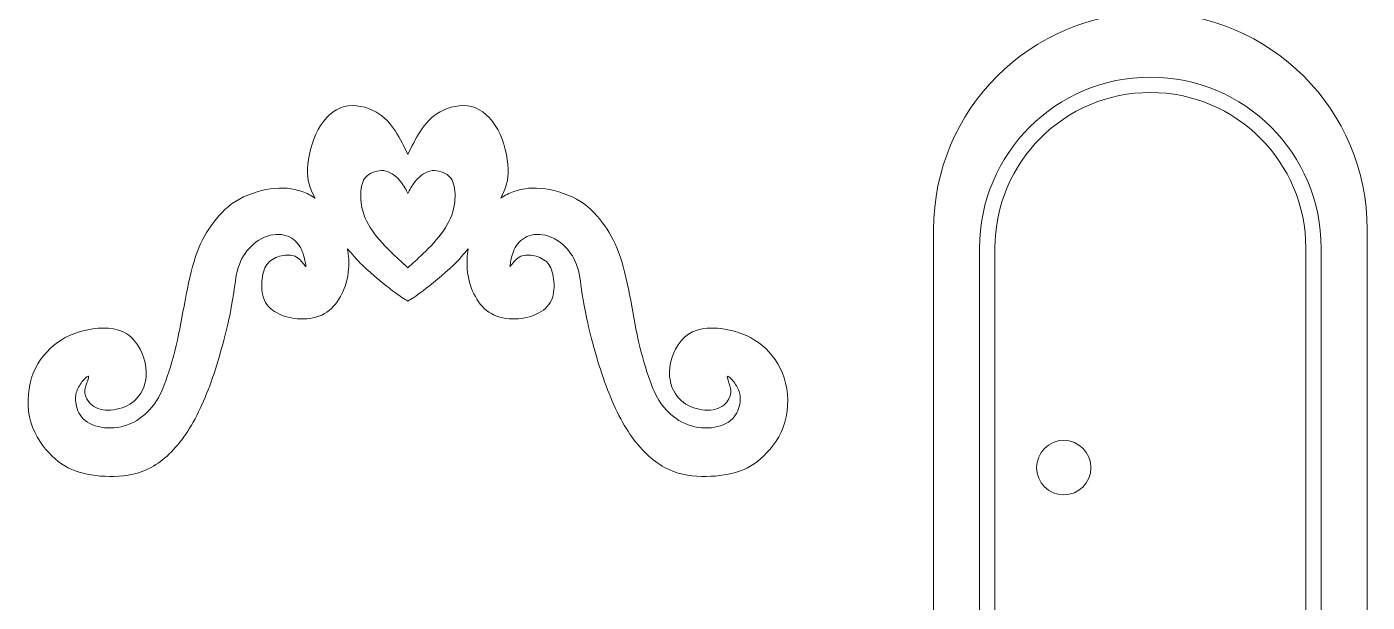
# Model space of a CAD drawing. Header units: centimetres. Extents: x -64 to 64, y -41 to 41.
# Drawn here: x 12 to 39.21, y -23.67 to -12 of the extents above; entities that cross this region are included whole.
import ezdxf

# ---------------------------------------------------------------- set-up
doc = ezdxf.new("R2010")
doc.units = ezdxf.units.CM
doc.header["$MEASUREMENT"] = 0
doc.layers.add('layer 1', color=7, linetype='Continuous')

msp = doc.modelspace()

# ---------------------------------------------------------------- linework, layer by layer
at = {"layer": 'layer 1', "color": 242, "lineweight": 9}
for points, knots in [([(30.40981, -16.10952), (30.40981, -16.10952), (30.40981, -25.51859), (30.40981, -25.51859), (30.40981, -25.51859), (30.40981, -25.51859), (39.2134, -25.51859), (39.2134, -25.51859), (39.2134, -25.51859), (39.2134, -25.51859), (39.2134, -16.10952), (39.2134, -16.10952), (39.2134, -16.10952), (39.2134, -13.67845), (37.24268, -11.70773), (34.81163, -11.70773), (34.81163, -11.70773), (32.38057, -11.70773), (30.40985, -13.67845), (30.40985, -16.10952), (30.40985, -16.10952), (30.40985, -16.10952), (30.40981, -16.10952), (30.40981, -16.10952)], [0, 0, 0, 0, 0.14285714, 0.14285714, 0.14285714, 0.14285714, 0.28571429, 0.28571429, 0.28571429, 0.28571429, 0.42857143, 0.42857143, 0.42857143, 0.42857143, 0.57142857, 0.57142857, 0.57142857, 0.57142857, 0.71428571, 0.71428571, 0.71428571, 0.71428571, 1, 1, 1, 1]), ([(31.65561, -24.64652), (31.65561, -24.64652), (31.34416, -24.64652), (31.34416, -24.64652), (31.34416, -24.64652), (31.34416, -24.64652), (31.34416, -16.48325), (31.34416, -16.48325), (31.34416, -16.48325), (31.34416, -14.56796), (32.89633, -13.01581), (34.81163, -13.01581), (34.81163, -13.01581), (36.72692, -13.01581), (38.27905, -14.56796), (38.27905, -16.48325), (38.27905, -16.48325), (38.27905, -16.48325), (38.27905, -24.64652), (38.27905, -24.64652), (38.27905, -24.64652), (38.27905, -24.64652), (37.96761, -24.64652), (37.96761, -24.64652), (37.96761, -24.64652), (37.96761, -24.64652), (37.96761, -16.48325), (37.96761, -16.48325), (37.96761, -16.48325), (37.96761, -14.73985), (36.55503, -13.32727), (34.81163, -13.32727), (34.81163, -13.32727), (33.06821, -13.32727), (31.65561, -14.73985), (31.65561, -16.48325), (31.65561, -16.48325), (31.65561, -16.48325), (31.65561, -24.64652), (31.65561, -24.64652)], [0, 0, 0, 0, 0.09090909, 0.09090909, 0.09090909, 0.09090909, 0.18181818, 0.18181818, 0.18181818, 0.18181818, 0.27272727, 0.27272727, 0.27272727, 0.27272727, 0.36363636, 0.36363636, 0.36363636, 0.36363636, 0.45454545, 0.45454545, 0.45454545, 0.45454545, 0.54545455, 0.54545455, 0.54545455, 0.54545455, 0.63636364, 0.63636364, 0.63636364, 0.63636364, 0.72727273, 0.72727273, 0.72727273, 0.72727273, 0.81818182, 0.81818182, 0.81818182, 0.81818182, 1, 1, 1, 1]), ([(25.43195, -18.23168), (25.65171, -18.08744), (25.96303, -18.08744), (26.23312, -18.14012), (26.23312, -18.14012), (26.50324, -18.19275), (26.73212, -18.29804), (26.92899, -18.46056), (26.92899, -18.46056), (27.12585, -18.62307), (27.29064, -18.84284), (27.37763, -19.1198), (27.37763, -19.1198), (27.46463, -19.39677), (27.47377, -19.73096), (27.39136, -20.01483), (27.39136, -20.01483), (27.30896, -20.29864), (27.13501, -20.53213), (26.96331, -20.69923), (26.96331, -20.69923), (26.79164, -20.86632), (26.62228, -20.96704), (26.41168, -21.03115), (26.41168, -21.03115), (26.20107, -21.09524), (25.94929, -21.12271), (25.69748, -21.11585), (25.69748, -21.11585), (25.44571, -21.10897), (25.19391, -21.06777), (24.94668, -20.93272), (24.94668, -20.93272), (24.69948, -20.79764), (24.45685, -20.56876), (24.24625, -20.25975), (24.24625, -20.25975), (24.03565, -19.95072), (23.85713, -19.56156), (23.70148, -19.11065), (23.70148, -19.11065), (23.5458, -18.65969), (23.41303, -18.14696), (23.33979, -17.78072), (23.33979, -17.78072), (23.26653, -17.41447), (23.25283, -17.19473), (23.21393, -17.00932), (23.21393, -17.00932), (23.175, -16.82389), (23.11089, -16.67284), (23.00332, -16.54007), (23.00332, -16.54007), (22.89572, -16.40729), (22.74467, -16.29287), (22.589, -16.24024), (22.589, -16.24024), (22.43335, -16.18756), (22.27311, -16.19673), (22.15179, -16.25167), (22.15179, -16.25167), (22.03045, -16.3066), (21.94807, -16.40729), (21.89771, -16.5126), (21.89771, -16.5126), (21.84735, -16.61789), (21.82904, -16.72775), (21.8176, -16.78957), (21.8176, -16.78957), (21.80615, -16.85136), (21.80156, -16.86509), (21.80845, -16.86052), (21.80845, -16.86052), (21.81529, -16.85593), (21.83361, -16.83304), (21.86797, -16.78957), (21.86797, -16.78957), (21.90229, -16.74607), (21.95265, -16.68199), (22.02821, -16.64995), (22.02821, -16.64995), (22.10373, -16.61789), (22.20443, -16.61789), (22.30515, -16.64079), (22.30515, -16.64079), (22.40587, -16.66368), (22.50659, -16.70947), (22.57527, -16.78729), (22.57527, -16.78729), (22.64395, -16.86513), (22.68052, -16.97497), (22.69659, -17.11232), (22.69659, -17.11232), (22.71259, -17.24968), (22.708, -17.41447), (22.6508, -17.54265), (22.6508, -17.54265), (22.59355, -17.67084), (22.48371, -17.76241), (22.34177, -17.82652), (22.34177, -17.82652), (22.19984, -17.89061), (22.02589, -17.9272), (21.85424, -17.92263), (21.85424, -17.92263), (21.68253, -17.91804), (21.51317, -17.87229), (21.3804, -17.78303), (21.3804, -17.78303), (21.24763, -17.69375), (21.15149, -17.56097), (21.07821, -17.41447), (21.07821, -17.41447), (21.00497, -17.26796), (20.95464, -17.10775), (20.94091, -16.90403), (20.94091, -16.90403), (20.93249, -16.77911), (20.93785, -16.63784), (20.96065, -16.49708), (20.96065, -16.49708), (20.86971, -16.61136), (20.7734, -16.71924), (20.66164, -16.82849), (20.66164, -16.82849), (20.46019, -17.02535), (20.2084, -17.22676), (20.04585, -17.34924), (20.04585, -17.34924), (19.88335, -17.47171), (19.81009, -17.51525), (19.73684, -17.55876), (19.73684, -17.55876), (19.66359, -17.51525), (19.59033, -17.47171), (19.42783, -17.34924), (19.42783, -17.34924), (19.26531, -17.22676), (19.01349, -17.02535), (18.81205, -16.82849), (18.81205, -16.82849), (18.70028, -16.71924), (18.60397, -16.61136), (18.51304, -16.49708), (18.51304, -16.49708), (18.53584, -16.63784), (18.54119, -16.77911), (18.53277, -16.90403), (18.53277, -16.90403), (18.51904, -17.10775), (18.46872, -17.26796), (18.39547, -17.41447), (18.39547, -17.41447), (18.32221, -17.56097), (18.22605, -17.69375), (18.09329, -17.78303), (18.09329, -17.78303), (17.96052, -17.87229), (17.79116, -17.91804), (17.61945, -17.92263), (17.61945, -17.92263), (17.44779, -17.9272), (17.27384, -17.89061), (17.13191, -17.82652), (17.13191, -17.82652), (16.98999, -17.76241), (16.88013, -17.67084), (16.82289, -17.54265), (16.82289, -17.54265), (16.76568, -17.41447), (16.76109, -17.24968), (16.77711, -17.11232), (16.77711, -17.11232), (16.79316, -16.97497), (16.82975, -16.86513), (16.89841, -16.78729), (16.89841, -16.78729), (16.96709, -16.70947), (17.06781, -16.66368), (17.16853, -16.64079), (17.16853, -16.64079), (17.26927, -16.61789), (17.36996, -16.61789), (17.44547, -16.64995), (17.44547, -16.64995), (17.52103, -16.68199), (17.57139, -16.74607), (17.60571, -16.78957), (17.60571, -16.78957), (17.64007, -16.83304), (17.65839, -16.85593), (17.66524, -16.86052), (17.66524, -16.86052), (17.67212, -16.86509), (17.66753, -16.85136), (17.65608, -16.78957), (17.65608, -16.78957), (17.64465, -16.72775), (17.62633, -16.61789), (17.57597, -16.5126), (17.57597, -16.5126), (17.52561, -16.40729), (17.44324, -16.3066), (17.32191, -16.25167), (17.32191, -16.25167), (17.20059, -16.19673), (17.04035, -16.18756), (16.88468, -16.24024), (16.88468, -16.24024), (16.72903, -16.29287), (16.57797, -16.40729), (16.47036, -16.54007), (16.47036, -16.54007), (16.36279, -16.67284), (16.29869, -16.82389), (16.25976, -17.00932), (16.25976, -17.00932), (16.22087, -17.19473), (16.20715, -17.41447), (16.13389, -17.78072), (16.13389, -17.78072), (16.06065, -18.14696), (15.92788, -18.65969), (15.77221, -19.11065), (15.77221, -19.11065), (15.61656, -19.56156), (15.43803, -19.95072), (15.22743, -20.25975), (15.22743, -20.25975), (15.01683, -20.56876), (14.77421, -20.79764), (14.527, -20.93272), (14.527, -20.93272), (14.27979, -21.06777), (14.02797, -21.10897), (13.7762, -21.11585), (13.7762, -21.11585), (13.5244, -21.12271), (13.27261, -21.09524), (13.06201, -21.03115), (13.06201, -21.03115), (12.85141, -20.96704), (12.68205, -20.86632), (12.51037, -20.69923), (12.51037, -20.69923), (12.33867, -20.53213), (12.16472, -20.29864), (12.08232, -20.01483), (12.08232, -20.01483), (11.99991, -19.73096), (12.00907, -19.39677), (12.09605, -19.1198), (12.09605, -19.1198), (12.18304, -18.84284), (12.34783, -18.62307), (12.54469, -18.46056), (12.54469, -18.46056), (12.74156, -18.29804), (12.97044, -18.19275), (13.24057, -18.14012), (13.24057, -18.14012), (13.51067, -18.08744), (13.82197, -18.08744), (14.04175, -18.23168), (14.04175, -18.23168), (14.26148, -18.37588), (14.38963, -18.66428), (14.4194, -18.90693), (14.4194, -18.90693), (14.44915, -19.14957), (14.38049, -19.34641), (14.2752, -19.48377), (14.2752, -19.48377), (14.16989, -19.62111), (14.02797, -19.69892), (13.87688, -19.74011), (13.87688, -19.74011), (13.72581, -19.78132), (13.5656, -19.78591), (13.44428, -19.74011), (13.44428, -19.74011), (13.32295, -19.69433), (13.24057, -19.59823), (13.20395, -19.51355), (13.20395, -19.51355), (13.16731, -19.42883), (13.17648, -19.35557), (13.19936, -19.27775), (13.19936, -19.27775), (13.22225, -19.19991), (13.25887, -19.11749), (13.25427, -19.09233), (13.25427, -19.09233), (13.24969, -19.06715), (13.20395, -19.09919), (13.15589, -19.15412), (13.15589, -19.15412), (13.10781, -19.20907), (13.05744, -19.28689), (13.02539, -19.36245), (13.02539, -19.36245), (12.99333, -19.43799), (12.9796, -19.51123), (12.99333, -19.61427), (12.99333, -19.61427), (13.00707, -19.71725), (13.04828, -19.85), (13.14672, -19.94844), (13.14672, -19.94844), (13.24513, -20.04687), (13.40077, -20.11093), (13.57476, -20.12924), (13.57476, -20.12924), (13.74873, -20.14756), (13.94097, -20.12012), (14.11039, -20.04459), (14.11039, -20.04459), (14.27979, -19.96903), (14.42625, -19.84543), (14.53385, -19.71953), (14.53385, -19.71953), (14.64144, -19.59361), (14.71012, -19.46545), (14.79024, -19.25716), (14.79024, -19.25716), (14.87036, -19.04885), (14.96188, -18.76043), (15.03283, -18.46287), (15.03283, -18.46287), (15.10381, -18.16527), (15.15417, -17.85856), (15.21369, -17.54496), (15.21369, -17.54496), (15.27321, -17.23136), (15.34188, -16.91088), (15.42657, -16.6568), (15.42657, -16.6568), (15.51129, -16.40272), (15.61197, -16.21504), (15.74017, -16.03191), (15.74017, -16.03191), (15.86836, -15.84877), (16.02401, -15.67025), (16.2346, -15.53748), (16.2346, -15.53748), (16.4452, -15.40471), (16.71075, -15.31773), (16.94877, -15.2834), (16.94877, -15.2834), (17.18685, -15.24905), (17.39741, -15.26736), (17.58741, -15.33603), (17.58741, -15.33603), (17.68047, -15.36967), (17.76857, -15.4154), (17.85173, -15.47129), (17.85173, -15.47129), (17.74351, -15.26188), (17.69061, -15.10759), (17.69963, -14.87596), (17.69963, -14.87596), (17.70877, -14.64019), (17.78203, -14.32429), (17.91249, -14.08167), (17.91249, -14.08167), (18.04296, -13.83901), (18.23068, -13.66965), (18.44583, -13.61472), (18.44583, -13.61472), (18.66101, -13.55977), (18.90363, -13.61929), (19.08445, -13.72001), (19.08445, -13.72001), (19.26531, -13.82073), (19.38432, -13.96264), (19.48273, -14.11372), (19.48273, -14.11372), (19.58119, -14.2648), (19.65901, -14.42501), (19.73684, -14.58525), (19.73684, -14.58525), (19.81467, -14.42501), (19.89251, -14.2648), (19.99095, -14.11372), (19.99095, -14.11372), (20.08937, -13.96264), (20.2084, -13.82073), (20.38923, -13.72001), (20.38923, -13.72001), (20.57005, -13.61929), (20.81268, -13.55977), (21.02787, -13.61472), (21.02787, -13.61472), (21.243, -13.66965), (21.43072, -13.83901), (21.56119, -14.08167), (21.56119, -14.08167), (21.69167, -14.32429), (21.76491, -14.64019), (21.77405, -14.87596), (21.77405, -14.87596), (21.78307, -15.10759), (21.73013, -15.26192), (21.62196, -15.47129), (21.62196, -15.47129), (21.70512, -15.4154), (21.79321, -15.36967), (21.88628, -15.33603), (21.88628, -15.33603), (22.07627, -15.26736), (22.28684, -15.24905), (22.52491, -15.2834), (22.52491, -15.2834), (22.76295, -15.31773), (23.02849, -15.40471), (23.23909, -15.53748), (23.23909, -15.53748), (23.44967, -15.67025), (23.60532, -15.84877), (23.73352, -16.03191), (23.73352, -16.03191), (23.86172, -16.21504), (23.9624, -16.40272), (24.04711, -16.6568), (24.04711, -16.6568), (24.1318, -16.91088), (24.20047, -17.23136), (24.26, -17.54496), (24.26, -17.54496), (24.31951, -17.85856), (24.36988, -18.16527), (24.44085, -18.46287), (24.44085, -18.46287), (24.5118, -18.76043), (24.60333, -19.04885), (24.68344, -19.25716), (24.68344, -19.25716), (24.76357, -19.46545), (24.83225, -19.59361), (24.93983, -19.71953), (24.93983, -19.71953), (25.04743, -19.84543), (25.19391, -19.96903), (25.36329, -20.04459), (25.36329, -20.04459), (25.53271, -20.12012), (25.72496, -20.14756), (25.89893, -20.12924), (25.89893, -20.12924), (26.07291, -20.11093), (26.22855, -20.04687), (26.32696, -19.94844), (26.32696, -19.94844), (26.4254, -19.85), (26.46661, -19.71725), (26.48035, -19.61427), (26.48035, -19.61427), (26.49409, -19.51123), (26.48035, -19.43799), (26.44829, -19.36245), (26.44829, -19.36245), (26.41624, -19.28689), (26.36589, -19.20907), (26.3178, -19.15412), (26.3178, -19.15412), (26.26973, -19.09919), (26.224, -19.06715), (26.21941, -19.09233), (26.21941, -19.09233), (26.21481, -19.11749), (26.25144, -19.19991), (26.27432, -19.27775), (26.27432, -19.27775), (26.29721, -19.35557), (26.30637, -19.42883), (26.26973, -19.51355), (26.26973, -19.51355), (26.23312, -19.59823), (26.15073, -19.69433), (26.0294, -19.74011), (26.0294, -19.74011), (25.90808, -19.78591), (25.74788, -19.78132), (25.5968, -19.74011), (25.5968, -19.74011), (25.44571, -19.69892), (25.30379, -19.62111), (25.19849, -19.48377), (25.19849, -19.48377), (25.09319, -19.34641), (25.02455, -19.14957), (25.05428, -18.90693), (25.05428, -18.90693), (25.08405, -18.66428), (25.21223, -18.37588), (25.43195, -18.23168)], [0, 0, 0, 0, 0.008, 0.008, 0.008, 0.008, 0.016, 0.016, 0.016, 0.016, 0.024, 0.024, 0.024, 0.024, 0.032, 0.032, 0.032, 0.032, 0.04, 0.04, 0.04, 0.04, 0.048, 0.048, 0.048, 0.048, 0.056, 0.056, 0.056, 0.056, 0.064, 0.064, 0.064, 0.064, 0.072, 0.072, 0.072, 0.072, 0.08, 0.08, 0.08, 0.08, 0.088, 0.088, 0.088, 0.088, 0.096, 0.096, 0.096, 0.096, 0.104, 0.104, 0.104, 0.104, 0.112, 0.112, 0.112, 0.112, 0.12, 0.12, 0.12, 0.12, 0.128, 0.128, 0.128, 0.128, 0.136, 0.136, 0.136, 0.136, 0.144, 0.144, 0.144, 0.144, 0.152, 0.152, 0.152, 0.152, 0.16, 0.16, 0.16, 0.16, 0.168, 0.168, 0.168, 0.168, 0.176, 0.176, 0.176, 0.176, 0.184, 0.184, 0.184, 0.184, 0.192, 0.192, 0.192, 0.192, 0.2, 0.2, 0.2, 0.2, 0.208, 0.208, 0.208, 0.208, 0.216, 0.216, 0.216, 0.216, 0.224, 0.224, 0.224, 0.224, 0.232, 0.232, 0.232, 0.232, 0.24, 0.24, 0.24, 0.24, 0.248, 0.248, 0.248, 0.248, 0.256, 0.256, 0.256, 0.256, 0.264, 0.264, 0.264, 0.264, 0.272, 0.272, 0.272, 0.272, 0.28, 0.28, 0.28, 0.28, 0.288, 0.288, 0.288, 0.288, 0.296, 0.296, 0.296, 0.296, 0.304, 0.304, 0.304, 0.304, 0.312, 0.312, 0.312, 0.312, 0.32, 0.32, 0.32, 0.32, 0.328, 0.328, 0.328, 0.328, 0.336, 0.336, 0.336, 0.336, 0.344, 0.344, 0.344, 0.344, 0.352, 0.352, 0.352, 0.352, 0.36, 0.36, 0.36, 0.36, 0.368, 0.368, 0.368, 0.368, 0.376, 0.376, 0.376, 0.376, 0.384, 0.384, 0.384, 0.384, 0.392, 0.392, 0.392, 0.392, 0.4, 0.4, 0.4, 0.4, 0.408, 0.408, 0.408, 0.408, 0.416, 0.416, 0.416, 0.416, 0.424, 0.424, 0.424, 0.424, 0.432, 0.432, 0.432, 0.432, 0.44, 0.44, 0.44, 0.44, 0.448, 0.448, 0.448, 0.448, 0.456, 0.456, 0.456, 0.456, 0.464, 0.464, 0.464, 0.464, 0.472, 0.472, 0.472, 0.472, 0.48, 0.48, 0.48, 0.48, 0.488, 0.488, 0.488, 0.488, 0.496, 0.496, 0.496, 0.496, 0.504, 0.504, 0.504, 0.504, 0.512, 0.512, 0.512, 0.512, 0.52, 0.52, 0.52, 0.52, 0.528, 0.528, 0.528, 0.528, 0.536, 0.536, 0.536, 0.536, 0.544, 0.544, 0.544, 0.544, 0.552, 0.552, 0.552, 0.552, 0.56, 0.56, 0.56, 0.56, 0.568, 0.568, 0.568, 0.568, 0.576, 0.576, 0.576, 0.576, 0.584, 0.584, 0.584, 0.584, 0.592, 0.592, 0.592, 0.592, 0.6, 0.6, 0.6, 0.6, 0.608, 0.608, 0.608, 0.608, 0.616, 0.616, 0.616, 0.616, 0.624, 0.624, 0.624, 0.624, 0.632, 0.632, 0.632, 0.632, 0.64, 0.64, 0.64, 0.64, 0.648, 0.648, 0.648, 0.648, 0.656, 0.656, 0.656, 0.656, 0.664, 0.664, 0.664, 0.664, 0.672, 0.672, 0.672, 0.672, 0.68, 0.68, 0.68, 0.68, 0.688, 0.688, 0.688, 0.688, 0.696, 0.696, 0.696, 0.696, 0.704, 0.704, 0.704, 0.704, 0.712, 0.712, 0.712, 0.712, 0.72, 0.72, 0.72, 0.72, 0.728, 0.728, 0.728, 0.728, 0.736, 0.736, 0.736, 0.736, 0.744, 0.744, 0.744, 0.744, 0.752, 0.752, 0.752, 0.752, 0.76, 0.76, 0.76, 0.76, 0.768, 0.768, 0.768, 0.768, 0.776, 0.776, 0.776, 0.776, 0.784, 0.784, 0.784, 0.784, 0.792, 0.792, 0.792, 0.792, 0.8, 0.8, 0.8, 0.8, 0.808, 0.808, 0.808, 0.808, 0.816, 0.816, 0.816, 0.816, 0.824, 0.824, 0.824, 0.824, 0.832, 0.832, 0.832, 0.832, 0.84, 0.84, 0.84, 0.84, 0.848, 0.848, 0.848, 0.848, 0.856, 0.856, 0.856, 0.856, 0.864, 0.864, 0.864, 0.864, 0.872, 0.872, 0.872, 0.872, 0.88, 0.88, 0.88, 0.88, 0.888, 0.888, 0.888, 0.888, 0.896, 0.896, 0.896, 0.896, 0.904, 0.904, 0.904, 0.904, 0.912, 0.912, 0.912, 0.912, 0.92, 0.92, 0.92, 0.92, 0.928, 0.928, 0.928, 0.928, 0.936, 0.936, 0.936, 0.936, 0.944, 0.944, 0.944, 0.944, 0.952, 0.952, 0.952, 0.952, 0.96, 0.96, 0.96, 0.96, 0.968, 0.968, 0.968, 0.968, 0.976, 0.976, 0.976, 0.976, 0.984, 0.984, 0.984, 0.984, 1, 1, 1, 1]), ([(19.73684, -16.88244), (19.68296, -16.83436), (19.62912, -16.78629), (19.51861, -16.68329), (19.51861, -16.68329), (19.40813, -16.58028), (19.24104, -16.42231), (19.10827, -16.25752), (19.10827, -16.25752), (18.97555, -16.09271), (18.87708, -15.92103), (18.82557, -15.74936), (18.82557, -15.74936), (18.77408, -15.57769), (18.76952, -15.40599), (18.78895, -15.27552), (18.78895, -15.27552), (18.80841, -15.14505), (18.85192, -15.05576), (18.94233, -14.99225), (18.94233, -14.99225), (19.03275, -14.92872), (19.17013, -14.89097), (19.29144, -14.92075), (19.29144, -14.92075), (19.41275, -14.95049), (19.51805, -15.04776), (19.58959, -15.13533), (19.58959, -15.13533), (19.66116, -15.22289), (19.699, -15.30068), (19.73684, -15.37851), (19.73684, -15.37851), (19.77468, -15.30068), (19.81253, -15.22289), (19.88409, -15.13533), (19.88409, -15.13533), (19.95564, -15.04776), (20.06093, -14.95049), (20.18225, -14.92075), (20.18225, -14.92075), (20.30356, -14.89097), (20.44093, -14.92872), (20.53135, -14.99225), (20.53135, -14.99225), (20.62176, -15.05576), (20.66528, -15.14505), (20.68473, -15.27552), (20.68473, -15.27552), (20.70417, -15.40599), (20.6996, -15.57769), (20.64811, -15.74936), (20.64811, -15.74936), (20.5966, -15.92103), (20.49813, -16.09271), (20.36541, -16.25752), (20.36541, -16.25752), (20.23264, -16.42231), (20.06555, -16.58028), (19.95508, -16.68329), (19.95508, -16.68329), (19.84457, -16.78629), (19.79072, -16.83436), (19.73684, -16.88244)], [0, 0, 0, 0, 0.05882353, 0.05882353, 0.05882353, 0.05882353, 0.11764706, 0.11764706, 0.11764706, 0.11764706, 0.17647059, 0.17647059, 0.17647059, 0.17647059, 0.23529412, 0.23529412, 0.23529412, 0.23529412, 0.29411765, 0.29411765, 0.29411765, 0.29411765, 0.35294118, 0.35294118, 0.35294118, 0.35294118, 0.41176471, 0.41176471, 0.41176471, 0.41176471, 0.47058824, 0.47058824, 0.47058824, 0.47058824, 0.52941176, 0.52941176, 0.52941176, 0.52941176, 0.58823529, 0.58823529, 0.58823529, 0.58823529, 0.64705882, 0.64705882, 0.64705882, 0.64705882, 0.70588235, 0.70588235, 0.70588235, 0.70588235, 0.76470588, 0.76470588, 0.76470588, 0.76470588, 0.82352941, 0.82352941, 0.82352941, 0.82352941, 0.88235294, 0.88235294, 0.88235294, 0.88235294, 1, 1, 1, 1]), ([(33.05337, -20.38627), (32.74847, -20.38627), (32.50127, -20.63347), (32.50127, -20.93839), (32.50127, -20.93839), (32.50127, -21.24328), (32.74847, -21.49049), (33.05337, -21.49049), (33.05337, -21.49049), (33.35828, -21.49049), (33.60547, -21.24328), (33.60547, -20.93839), (33.60547, -20.93839), (33.60547, -20.63347), (33.35828, -20.38627), (33.05337, -20.38627)], [0, 0, 0, 0, 0.2, 0.2, 0.2, 0.2, 0.4, 0.4, 0.4, 0.4, 0.6, 0.6, 0.6, 0.6, 1, 1, 1, 1])]:
    msp.add_open_spline(points, degree=3, knots=knots, dxfattribs=at)

doc.saveas('drawing.dxf')
